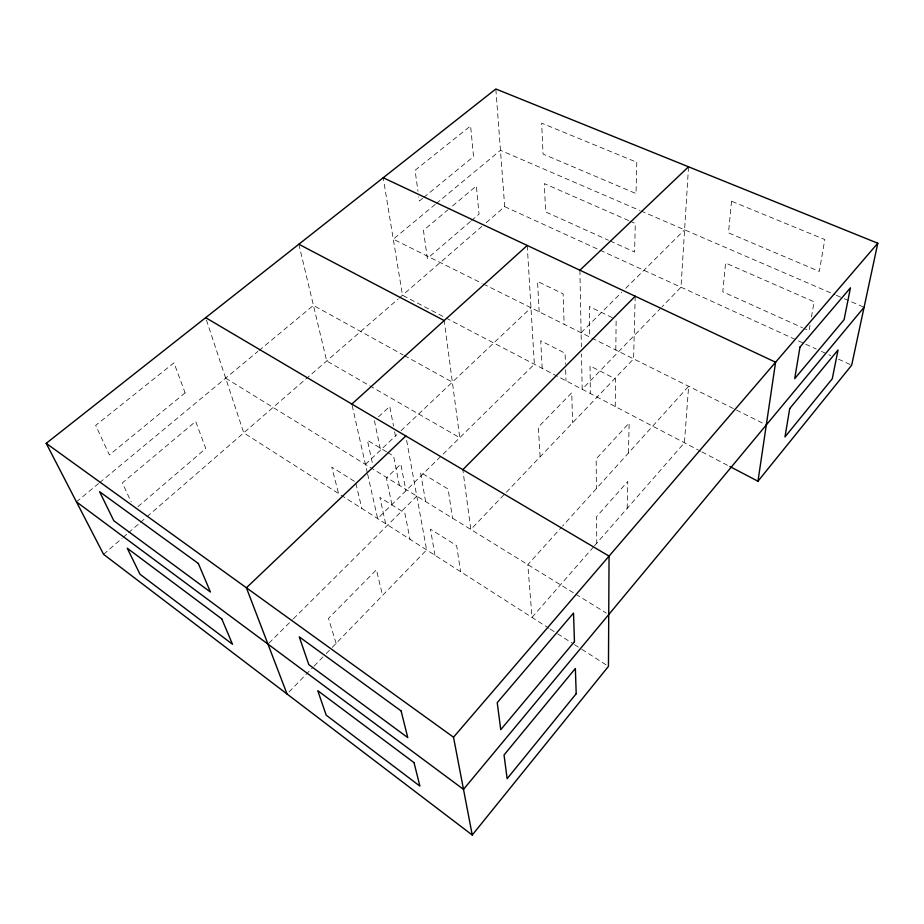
<?xml version="1.0" encoding="UTF-8"?>
<svg xmlns="http://www.w3.org/2000/svg" width="924" height="924" viewBox="0 0 924 924"><rect width="100%" height="100%" fill="white"/><g stroke="black" fill="none" stroke-linecap="round" stroke-linejoin="round"><path stroke-width="0.69" stroke-dasharray="4.62 3.46" d="M615.245 406.56L615.534 378.979L590.032 365.95L590.355 393.532M615.823 350.011L616.135 319.519M627.188 508.339L627.8 481.416L596.592 516.62L596.777 543.185M628.459 453.014L629.152 423.019L596.165 458.928L596.384 488.588M635.204 296.223L633.598 358.858L470.847 529.464L462.832 469.681M688.53 166.794L681 287.214L662.034 306.791M810.048 325.202L809.101 330.7L803.868 328.343M811.468 316.932L814.079 301.79L725.571 263.005L722.787 291.788L802.552 327.754M593.543 546.893L532.005 617.417L527.812 564.633L561.526 527.246M594.49 545.807L684.418 442.758L688.634 386.267L562.485 526.183M289.062 691.961L313.155 667.07M314.16 666.042L325.202 654.631M326.207 653.591L331.231 648.417M332.236 647.378L426.599 549.919L405.832 435.978M661.041 307.831L582.178 389.258L581.508 353.915M268.976 643.092L292.423 619.785M293.439 618.768L416.793 496.107M581.104 332.709L621.679 292.354M625.744 288.323L684.592 229.799M365.43 464.414L396.858 434.661M401.051 430.7L530.965 307.75M378.505 416.839L389.743 406.445L393.532 426.16M103.58 554.342L122.06 538.334M123.146 537.398L127.489 533.622M128.575 532.686L139.443 523.261M140.529 522.326L145.957 517.613M147.043 516.678L398.163 298.995M399.249 298.059L481.866 226.438M486.22 222.661L504.7 206.641L495.841 88.981M137.942 506.675L205.752 448.521L195.692 421.402L122.349 482.917L131.15 501.905M470.42 221.517L427.362 258.454L423.446 230.376L447.69 210.037M471.494 220.605L479.036 214.137L476.345 186.001L448.798 209.113M76.449 501.859L98.556 483.529M99.665 482.617L257.877 351.443M258.997 350.519L313.432 305.394L403.118 354.92M435.273 204.366L393.289 239.177L482.051 283.379M436.382 203.453L500.462 150.323L639.547 210.36M422.661 198.302L419.346 201.016L418.757 196.824M423.769 197.389L473.538 156.618L470.616 125.918L415.049 170.293L417.983 191.245M640.875 210.938L835.042 294.744M836.37 295.31L842.965 298.163M844.282 298.729L864.079 307.276M628.701 220.57L544.351 183.61L545.61 211.908L608.431 240.228M630.018 221.148L635.296 223.458L634.603 252.033L609.736 240.817M504.7 206.641L598.729 249.607M600.034 250.208L804.411 343.613M805.716 344.202L816.227 349.006M821.471 351.409L830.664 355.601M838.542 359.205L851.674 365.211M612.3 317.671L589.316 306.525L589.685 336.983M483.333 284.026L766.296 424.948M700.646 451.247L402.494 295.241L383.206 177.743M701.917 451.905L728.666 465.904M404.377 355.613L452.379 382.12M386.463 451.79L367.406 440.263L372.591 463.998M387.653 452.506L393.612 456.109L399.376 485.366M225.664 378.147L574.566 593.485M575.733 594.201L606.294 613.062M354.331 481.277L331.751 467.07L338.577 493.566M549.052 628.32L243.751 432.848L206.11 319.011M550.265 629.105L556.329 632.986M557.542 633.76L573.296 643.855M574.509 644.629L580.572 648.509M581.785 649.283L606.029 664.806M336.105 643.381L328.482 618.387L376.426 569.773L382.548 595.414M298.833 244.236L326.692 360.949L459.759 437.699L444.19 320.547M355.856 483.425L361.838 508.454M352.148 405.463L367.313 472.742M367.625 474.127L377.639 518.572L534.361 364.241L527.234 245.461M385.643 523.7L379.88 497.355L404.839 513.051L410.025 539.304M374.416 420.628L380.561 450.092M391.903 504.539L386.382 478.02L400.808 464.079L405.925 490.725M394.617 431.797L395.426 436.024M425.606 501.547L420.512 472.372L448.128 489.062L452.517 518.156M434.996 555.289L430.422 529.152L456.664 545.645L460.579 571.679M540.124 456.837L538.346 427.061L571.737 392.746L572.591 422.811M539.166 311.827L537.549 281.45L563.132 293.844L564.137 324.266M542.192 368.329L540.713 340.76L565.095 353.211L565.465 364.252M565.638 369.762L566.008 380.803M579.902 270.224L581.369 346.847M636.775 162.266L636.024 193.566L543.046 154.054L541.672 123.169L636.775 162.266M731.542 201.213L728.482 232.848L819.311 271.448L824.797 239.547L731.542 201.213M185.123 392.873L109.379 454.92L95.68 425.375L173.978 362.832L185.123 392.873"/><path stroke-width="1.39" d="M729.937 466.574L757.969 481.231L775.594 362.231L383.206 177.743M205.671 317.66L609.055 556.109L608.454 666.366L472.245 835.019L103.58 554.342L46.2 443.347L495.841 88.981L877.8 243.231L851.674 365.211L757.969 481.231M864.079 307.276L463.502 789.362L76.449 501.859M472.245 835.019L453.511 737.202L877.8 243.231M462.832 469.681L635.204 296.223M405.832 435.978L246.408 587.779L287.052 694.028M579.902 270.224L688.53 166.794M351.825 404.065L527.234 245.461M298.833 244.236L444.19 320.547M46.2 443.347L453.511 737.202M789.72 408.558L784.973 436.948L832.27 378.782L838.033 349.977L789.72 408.558M799.976 347.077L794.709 378.644L844.086 319.692L850.45 287.803L799.976 347.077M576.206 693.728L507.126 778.689L504.042 754.966L575.363 668.479L576.206 693.728M574.462 641.649L500.75 729.671L497.228 702.656L573.515 613.074L574.462 641.649M198.348 563.49L99.584 491.683L113.814 520.755L210.418 592.018L198.348 563.49M401.097 710.903L299.249 636.855L308.801 664.599L407.773 737.618L401.097 710.903M221.783 618.895L127.258 548.221L139.986 574.231L232.513 644.271L221.783 618.895M414.033 762.635L317.764 690.667L326.207 715.188L419.889 786.105L414.033 762.635"/></g></svg>
